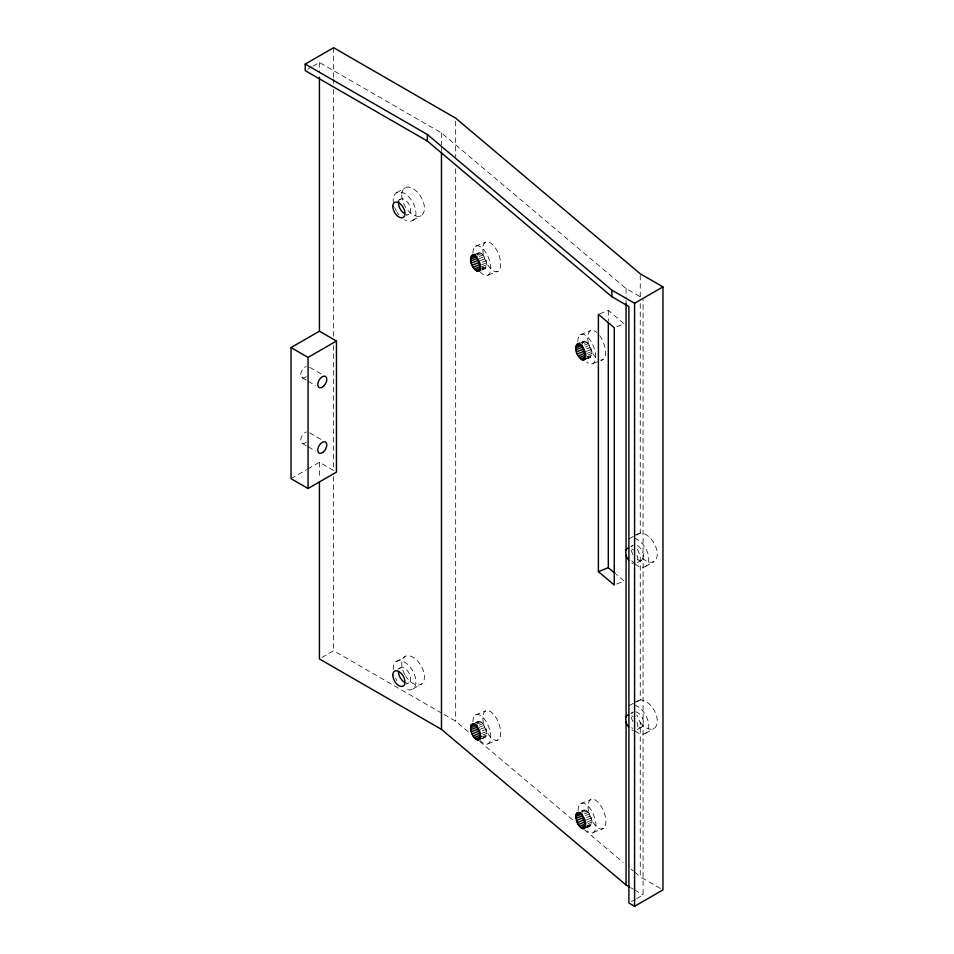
<?xml version="1.0" encoding="UTF-8"?>
<svg xmlns="http://www.w3.org/2000/svg" width="954" height="954" viewBox="0 0 954 954"><rect width="100%" height="100%" fill="white"/><g stroke="black" fill="none" stroke-linecap="round" stroke-linejoin="round"><path stroke-width="0.72" stroke-dasharray="4.77 3.58" d="M660.43 888.46L640.253 876.809L640.253 722.655L636.867 715.011M640.253 722.655A16.051 9.266 60 0 0 654.623 728.021A16.051 9.266 60 0 0 654.623 711.171A16.051 9.266 60 0 0 640.253 699.95L640.253 555.741L636.867 548.097M481.472 270.077C491.012 268.718 485.896 254.456 479.397 252.524L477.119 254.885M481.472 738.73C491.012 737.382 485.896 723.12 479.397 721.176L475.843 722.452M586.686 358.764C596.214 357.416 591.098 343.154 584.599 341.21L581.058 342.486M586.686 827.428C596.214 826.069 591.098 811.818 584.599 809.874L581.058 811.15M582.334 343.583L583.586 341.484M477.119 723.549L478.383 721.451M582.334 812.236L583.586 810.137M636.867 534.991L640.253 533.036A16.051 9.266 60 0 1 654.623 544.269A16.051 9.266 60 0 1 654.623 561.119A16.051 9.266 60 0 1 640.253 555.741M636.867 701.894L640.253 699.95M307.82 69.153L311.684 66.911M312.984 66.172L319.423 62.451L441.475 132.904L626.062 288.525L640.659 296.956M396.542 192.744L405.056 187.831M397.985 200.483L400.263 199.171M406.619 215.437L408.896 214.125M412.605 220.553L421.119 215.64M291.042 478.669L306.532 469.726M307.82 468.986L319.423 462.285L336.452 472.111M322.011 657.437L333.614 650.723L442.811 713.771M396.089 661.694L404.603 656.781M397.985 669.148L400.263 667.836M629.401 538.676L633.229 536.458M634.505 535.719L638.333 533.513M630.832 546.415L633.11 545.104A8.634 4.985 60 0 0 633.11 555.061M406.619 684.09L408.896 682.778M413.058 688.919L421.573 684.006M637.189 562.681L641.744 560.046M645.453 566.485L653.955 561.572M629.401 705.578L633.229 703.36M634.505 702.633L638.333 700.415M630.832 713.318L633.11 712.006A8.634 4.985 60 0 0 633.11 721.975M637.189 729.583L641.744 726.96M645.453 733.387L653.955 728.486M631.476 901.53L635.34 899.3M636.64 898.549L643.091 894.828L643.091 299.842M475.533 246.251L485.467 242.328M475.593 254.026L479.397 252.524M476.761 254.313L480.566 252.81M478.026 255.135L481.83 253.633M479.29 256.447L483.094 254.933M479.194 258.641L484.274 256.638M480.208 260.609L485.276 258.606M482.247 262.219L486.051 260.716M481.472 264.83L486.54 262.827M481.639 266.798L486.707 264.795M481.472 268.479L486.54 266.476M482.247 269.267L486.051 267.764M488.138 275.11L498.071 271.174M599.625 313.866L608.318 310.42L624.19 323.811L616.749 326.757M580.414 334.675L590.347 330.752M582.059 342.224L584.599 341.21M581.976 343.011L585.78 341.508M584.504 343.333L587.044 342.331M584.492 345.133L588.296 343.631M585.673 346.827L589.477 345.324M586.686 348.806L590.49 347.292M586.185 351.418L591.265 349.414M586.674 353.529L591.754 351.525M588.105 354.983L591.909 353.481M587.938 356.677L591.754 355.162M586.185 358.466L591.265 356.462M586.937 358.537L590.49 357.261M593.03 363.534L602.964 359.598M616.749 584.027L624.19 581.081L616.26 574.391M475.533 714.916L485.467 710.98M475.593 722.679L479.397 721.176M476.761 722.977L480.566 721.462M478.026 723.8L481.83 722.297M479.29 725.1L483.094 723.597M479.194 727.294L484.274 725.29M480.208 729.273L485.276 727.258M482.247 730.883L486.051 729.381M481.472 733.495L486.54 731.479M482.903 734.95L486.707 733.447M482.736 736.631L486.54 735.129M483.523 737.43L486.051 736.416M481.734 738.503L485.276 737.227M488.138 743.762L498.071 739.839M580.736 803.602L590.669 799.679M582.059 810.876L584.599 809.874M581.976 811.663L585.78 810.161M584.504 811.985L587.044 810.983M584.492 813.798L588.296 812.295M585.673 815.491L589.477 813.989M586.686 817.459L590.49 815.956M586.185 820.07L591.265 818.067M586.674 822.181L591.754 820.178M588.105 823.648L591.909 822.145M587.938 825.329L591.754 823.827M586.185 827.118L591.265 825.115M586.937 827.19L590.49 825.925M593.34 832.46L603.274 828.525M485.276 268.575L481.83 267.728M589.477 357.535L587.044 356.414M483.094 737.203L484.274 737.502M589.477 826.188L587.044 825.079M309.668 367.302L321.832 374.314M302.024 377.712L306.89 380.527M308.106 381.23L315.404 385.44M309.668 432.842L321.832 439.866M302.024 443.264L306.89 446.078M308.106 446.77L315.404 450.992M444.099 714.51L455.666 721.188L469.332 732.72M630.928 887.804L633.361 889.211M634.577 889.915L643.091 894.828M479.588 741.365L575.298 822.05M584.42 829.741L623.153 862.392M631.131 869.118L633.408 871.038M634.553 872.004L640.253 876.809M640.253 275.265L640.253 297.612M640.253 303.575L640.253 533.036M626.062 288.525L626.062 298.924M626.062 300.415L626.062 303.384M608.318 310.42L608.318 320.83M455.666 121.134L455.666 156.873M455.666 168.786L455.666 721.188M441.475 132.904L441.475 144.805M441.475 146.296L441.475 150.756M333.614 47.7L333.614 77.477M333.614 78.967L333.614 83.439M333.614 89.39L333.614 336.559M333.614 345.491L333.614 470.56M333.614 476.523L333.614 650.723M319.423 62.451L319.423 72.838M319.423 462.285L319.423 478.669M633.313 563.587A8.634 4.985 60 0 1 631.739 562.908M631.739 548.812A8.634 4.985 60 0 1 633.313 549.969M637.022 555.395A8.634 4.985 60 0 1 637.022 562.443M637.427 545.533A8.634 4.985 60 0 1 643.533 556.099A8.634 4.985 60 0 1 637.427 559.616M633.313 730.49A8.634 4.985 60 0 1 631.739 729.822M631.739 715.727A8.634 4.985 60 0 1 633.313 716.871M637.022 722.297A8.634 4.985 60 0 1 637.022 729.345M635.853 711.767A8.634 4.985 60 0 1 643.485 722.059A8.634 4.985 60 0 1 637.427 726.531M399.297 668.73A8.634 4.985 60 0 1 409.421 673.81A8.634 4.985 60 0 1 406.154 683.028M399.297 200.078A8.634 4.985 60 0 1 409.421 205.158A8.634 4.985 60 0 1 406.154 214.364M634.493 538.211A16.051 9.266 60 0 1 648.78 559.127A16.051 9.266 60 0 1 634.493 563.54M633.551 562.657A16.051 9.266 60 0 1 631.751 560.654M634.493 705.125A16.051 9.266 60 0 1 648.684 727.687A16.051 9.266 60 0 1 631.751 727.556M404.83 674.621A16.051 9.266 60 0 1 410.148 656.03A16.051 9.266 60 0 1 424.136 679.785A16.051 9.266 60 0 1 405.545 675.826M393.239 669.529A16.051 9.266 60 0 1 403.912 661.837A16.051 9.266 60 0 1 415.908 681.084A16.051 9.266 60 0 1 405.235 688.776M397.031 680.751A16.051 9.266 60 0 1 395.671 678.294M393.608 203.715A16.051 9.266 60 0 1 402.6 192.601A16.051 9.266 60 0 1 415.884 212.038A16.051 9.266 60 0 1 404.579 219.754M398.903 214.722A16.051 9.266 60 0 1 397.281 212.48M396.542 211.287A16.051 9.266 60 0 1 394.741 207.531M595.88 357.356A15.777 7.286 68.4 0 1 587.747 337.108A15.777 7.286 68.4 0 1 596.655 332.29M599.708 335.641A15.777 7.286 68.4 0 1 605.54 351.537A15.777 7.286 68.4 0 1 601.115 360.099M577.802 341.592A15.777 7.286 68.4 0 1 586.722 336.213A15.777 7.286 68.4 0 1 595.642 356.617A15.777 7.286 68.4 0 1 586.722 361.995M472.922 253.168A15.777 7.286 68.4 0 1 482.354 248.255A15.777 7.286 68.4 0 1 490.69 269.648A15.777 7.286 68.4 0 1 480.279 272.057M578.124 810.518A15.777 7.286 68.4 0 1 587.044 805.14A15.777 7.286 68.4 0 1 595.952 825.544A15.777 7.286 68.4 0 1 587.044 830.922M472.922 721.82A15.777 7.286 68.4 0 1 482.354 716.907A15.777 7.286 68.4 0 1 490.69 738.301A15.777 7.286 68.4 0 1 480.279 740.721M306.413 376.544A6.428 3.709 -60 0 1 300.701 374.779A6.428 3.709 -60 0 1 306.413 366.408M306.413 442.084A6.428 3.709 -60 0 1 300.701 440.319A6.428 3.709 -60 0 1 306.413 431.959M401.741 195.176A16.051 9.266 60 0 0 418.77 216.367A16.051 9.266 60 0 0 418.77 193.662A16.051 9.266 60 0 0 401.741 195.176M482.855 249.232A15.777 7.286 68.4 0 0 496.223 271.675A15.777 7.286 68.4 0 0 496.223 249.352A15.777 7.286 68.4 0 0 482.855 249.232M588.058 806.583A15.777 7.286 68.4 0 0 601.437 829.026A15.777 7.286 68.4 0 0 601.437 806.702A15.777 7.286 68.4 0 0 588.058 806.583M482.855 717.897A15.777 7.286 68.4 0 0 496.223 740.328A15.777 7.286 68.4 0 0 496.223 718.004A15.777 7.286 68.4 0 0 482.855 717.897"/><path stroke-width="1.43" d="M472.039 255.302L473.053 255.028C478.693 257.02 482.45 266.011 478.944 271.079L477.93 271.341C471.944 269.577 466.625 256.602 474.579 254.301M470.62 727.735L471.264 724.766L473.053 723.692C478.693 725.684 482.45 734.663 478.944 739.732L477.93 740.006C472.957 738.527 470.99 732.433 470.62 727.735L476.952 725.231L477.608 729.297L480.566 735.081L474.233 737.585M577.253 343.989L578.255 343.726C583.896 345.718 587.652 354.697 584.146 359.765L583.132 360.04C577.146 358.275 571.828 345.3 579.782 342.987M575.822 816.433L576.478 813.452L578.255 812.379C583.896 814.37 587.652 823.362 584.146 828.43L583.132 828.692C578.16 827.213 576.192 821.132 575.822 816.433L580.891 814.418M628.686 548.001A8.634 4.985 60 0 0 626.444 549.289L625.717 552.294L626.444 556.337A8.634 4.985 60 0 0 628.686 560.201M628.686 714.904A8.634 4.985 60 0 0 626.444 716.192L625.717 719.197L626.444 723.239A8.634 4.985 60 0 0 628.686 727.115M305.232 64.085L333.614 47.7L455.666 118.165L640.253 273.774L662.958 286.88L662.958 889.915L634.577 906.3L628.901 903.021L628.901 306.544L611.872 296.718L427.38 141.049L305.232 70.644L305.232 64.085L427.38 134.49L611.872 290.159L634.577 303.277L662.958 286.88M291.042 347.578L319.423 331.193L336.452 341.019L336.452 472.111L308.07 488.496L291.042 478.669L291.042 347.578L308.07 357.404L336.452 341.019M471.264 256.101L475.068 254.599M470.787 257.389L475.855 255.386M470.62 259.071L476.952 256.566M470.787 261.038L477.119 258.534L480.566 266.416L474.233 268.933M471.264 263.149L477.608 260.645M472.039 265.26L478.383 262.755M473.053 267.239L479.397 264.723M475.497 270.232L480.566 268.229M476.75 271.055L480.554 269.553M477.93 271.341L480.47 270.34M576.478 344.799L579.006 343.798M575.989 346.087L581.058 344.084M575.822 347.769L582.167 345.265L583.586 351.454L585.78 355.115L579.436 357.619M575.989 349.736L582.334 347.232M576.478 351.847L582.811 349.331M577.253 353.958L583.586 351.454M578.255 355.925L584.599 353.421M580.7 358.931L585.768 356.915M581.964 359.753L585.768 358.251M583.132 360.04L585.673 359.038M598.385 571.625L614.257 585.005L614.257 327.735L598.385 314.355L598.385 571.625L608.318 567.702L615.127 573.437M471.264 724.766L473.804 723.764M470.787 726.054L475.855 724.05M470.787 729.703L477.119 727.186M471.264 731.813L477.608 729.297M472.039 733.924L478.383 731.408M473.053 735.892L479.397 733.387M475.497 738.897L481.83 736.381M476.75 739.72L480.554 738.205M477.93 740.006L480.47 739.004M576.478 813.452L579.006 812.45M575.989 814.74L581.058 812.736M575.989 818.389L582.334 815.885L582.167 813.917M576.478 820.5L582.811 817.995L582.334 815.885M577.253 822.61L583.586 820.106L585.78 823.779L579.436 826.283M578.255 824.59L584.599 822.074M580.7 827.583L585.768 825.58M581.964 828.406L585.768 826.903M583.132 828.692L585.673 827.69M629.712 887.101L626.062 885.002L441.475 729.381L319.423 658.928L319.423 481.651M582.811 817.995L583.586 820.106M634.577 303.277L634.577 906.3M626.062 303.384L626.062 550.16M626.062 555.013L626.062 717.062M626.062 721.928L626.062 885.002M611.872 290.159L611.872 296.718M608.318 322.321L608.318 567.702M441.475 152.246L441.475 729.381M427.38 134.49L427.285 141.109M319.423 77.298L319.423 331.193M308.07 357.404L308.07 488.496M404.579 682.36A8.634 4.985 60 0 1 398.474 671.783M404.579 213.696A8.634 4.985 60 0 1 398.677 201.425M392.798 675.062A8.634 4.985 60 0 0 401.956 686.451A8.634 4.985 60 0 0 401.956 674.239A8.634 4.985 60 0 0 392.798 675.062M392.798 206.41A8.634 4.985 60 0 0 401.956 217.786A8.634 4.985 60 0 0 401.956 205.587A8.634 4.985 60 0 0 392.798 206.41M323.442 386.37A6.428 3.709 -60 0 0 325.481 376.425A6.428 3.709 -60 0 0 317.885 383.162A6.428 3.709 -60 0 0 323.442 386.37M323.442 451.922A6.428 3.709 -60 0 0 325.481 441.976A6.428 3.709 -60 0 0 317.885 448.714A6.428 3.709 -60 0 0 323.442 451.922"/></g></svg>
